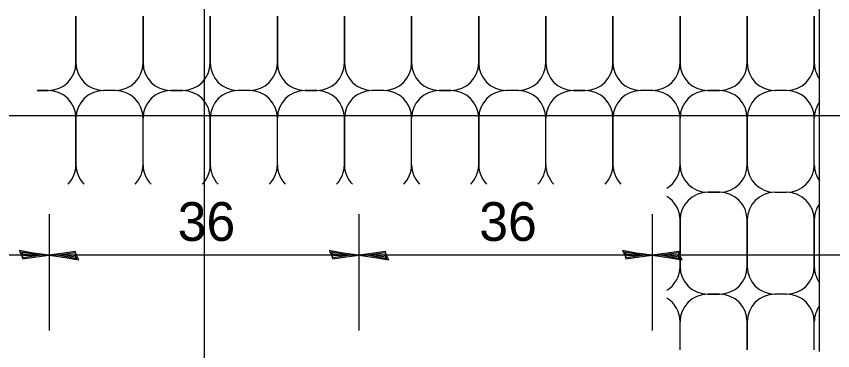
# Model space of a CAD drawing. Extents: x 0 to 2.83, y -0.08 to 1.83.
# Drawn here: x 0.8581 to 1.104, y 0.9955 to 1.0962 of the extents above; entities that cross this region are included whole.
import ezdxf

# ---------------------------------------------------------------- set-up
doc = ezdxf.new("R2010")
doc.units = 0
doc.layers.add('RD_Pr_Roadway_Dimensions', color=7, linetype='Continuous')
doc.layers.add('SH_General_Details', color=7, linetype='Continuous')

msp = doc.modelspace()

# ---------------------------------------------------------------- linework, layer by layer
at = {"layer": 'RD_Pr_Roadway_Dimensions'}
for p, q in [((1.229067802534808, 1.0662255887190497), (0.5974778025416627, 1.0662255887190497)), ((0.8679528025453881, 1.036587255398432), (0.8679528025453881, 1.0015372553865112)), ((0.9612861358789697, 1.036587255398432), (0.9612861358789697, 1.0015372553865112)), ((1.049617802546729, 1.036587255398432), (1.049617802546729, 1.0015372553865112)), ((0.8679528025453881, 1.0242222553888953), (0.7796194692118064, 1.0242222553888953)), ((0.9612861358789697, 1.0242222553888953), (0.8679528025453881, 1.0242222553888953)), ((1.0496194692118064, 1.0242222553888953), (0.9612861358789697, 1.0242222553888953)), ((1.229067802534808, 1.0242222553888953), (1.0496194692118064, 1.0242222553888953))]:
    msp.add_line(p, q, dxfattribs=at)
for points in [[(0.8596878025395766, 1.0243455887238182), (0.8599661358861223, 1.023102255384127), (0.8634594692056968, 1.0236372553902364), (0.8679528025453881, 1.0242222553888953), (0.8631544692186609, 1.0248872553902364), (0.8589528025453881, 1.0256322553950048), (0.8596878025395766, 1.0243455887238182), (0.8600578025443449, 1.0235239220658934), (0.8649344692094222, 1.0242322553994752), (0.8596044692067399, 1.0251739220621683), (0.8603911358779266, 1.0241155887248612), (0.8626294692022696, 1.024258922060082), (0.8604744692115083, 1.024587255398432)], [(0.8762178025511995, 1.0241005887190497), (0.8759394692046538, 1.025345588723818), (0.8724461358850792, 1.0248089220526315), (0.8679528025453881, 1.0242222553888953), (0.872749469207038, 1.0235589220526315), (0.876952802545388, 1.0228139220672345), (0.8762178025511995, 1.0241005887190497), (0.8758478025464311, 1.0249239220621682), (0.8709711358813539, 1.0242172553936637), (0.8763011358840361, 1.0232722554008162), (0.8755144692128495, 1.0243305887180068), (0.8732761358683899, 1.0241855887177087), (0.8754294692141905, 1.0238572553994751)], [(0.9530211358731583, 1.0243455887238182), (0.9532994692189589, 1.023102255384127), (0.9567928025392786, 1.0236372553902364), (0.9612861358789697, 1.0242222553888953), (0.9564878025514975, 1.0248872553902364), (0.9522861358789697, 1.0256322553950048), (0.9530211358731583, 1.0243455887238182), (0.9533911358779267, 1.0235239220658934), (0.9582678025430038, 1.0242322553994752), (0.9529378025395766, 1.0251739220621683), (0.9537244692115083, 1.0241155887248612), (0.9559628025358513, 1.024258922060082), (0.9538078025443449, 1.024587255398432)], [(0.9695511358840361, 1.0241005887190497), (0.9692728025382354, 1.025345588723818), (0.9657794692186609, 1.0248089220526315), (0.9612861358789697, 1.0242222553888953), (0.9660828025406196, 1.0235589220526315), (0.9702861358789697, 1.0228139220672345), (0.9695511358840361, 1.0241005887190497), (0.9691811358792677, 1.0249239220621682), (0.9643044692141906, 1.0242172553936637), (0.9696344692176178, 1.0232722554008162), (0.9688478025464311, 1.0243305887180068), (0.9666094692019715, 1.0241855887177087), (0.9687628025477723, 1.0238572553994751)], [(1.04135446920674, 1.0243455887238182), (1.0416328025525405, 1.023102255384127), (1.0451261358721151, 1.0236372553902364), (1.0496194692118064, 1.0242222553888953), (1.0448211358850792, 1.0248872553902364), (1.0406194692118063, 1.0256322553950048), (1.04135446920674, 1.0243455887238182), (1.0417244692115084, 1.0235239220658934), (1.0466011358765854, 1.0242322553994752), (1.0412711358731583, 1.0251739220621683), (1.042057802544345, 1.0241155887248612), (1.044296135869433, 1.024258922060082), (1.0421411358779267, 1.024587255398432)], [(1.0578844692176177, 1.0241005887190497), (1.0576061358718172, 1.025345588723818), (1.0541128025514974, 1.0248089220526315), (1.0496194692118064, 1.0242222553888953), (1.0544161358742012, 1.0235589220526315), (1.0586194692118063, 1.0228139220672345), (1.0578844692176177, 1.0241005887190497), (1.0575144692128493, 1.0249239220621682), (1.0526378025477723, 1.0242172553936637), (1.0579678025511994, 1.0232722554008162), (1.0571811358792678, 1.0243305887180068), (1.0549428025348082, 1.0241855887177087), (1.057096135881354, 1.0238572553994751)]]:
    msp.add_lwpolyline(points, dxfattribs=at)
at = {"layer": 'SH_General_Details'}
for p, q in [((0.9147194692162767, 0.9793655887248612), (0.9147194692162767, 1.428912255386511)), ((1.09997946920674, 0.9951789220573998), (1.09997946920674, 1.3961255887153243)), ((0.8760511358840362, 1.082192255397389), (0.8760511358840362, 1.096208922048161)), ((0.8760511358840362, 1.096208922048161), (0.8760511358840362, 1.082192255397389)), ((0.8962678025430039, 1.096208922048161), (0.8962678025430039, 1.082192255397389)), ((0.8962678025430039, 1.082192255397389), (0.8962678025430039, 1.096208922048161)), ((0.9164844692019716, 1.096208922048161), (0.9164844692019716, 1.082192255397389)), ((0.9164844692019716, 1.082192255397389), (0.9164844692019716, 1.096208922048161)), ((0.9367011358803108, 1.096208922048161), (0.9367011358803108, 1.082192255397389)), ((0.9367011358803108, 1.082192255397389), (0.9367011358803108, 1.096208922048161)), ((0.9569178025392786, 1.096208922048161), (0.9569178025392786, 1.082192255397389)), ((0.9569178025392786, 1.082192255397389), (0.9569178025392786, 1.096208922048161)), ((0.9771344692176178, 1.096208922048161), (0.9771344692176178, 1.082192255397389)), ((0.9771344692176178, 1.082192255397389), (0.9771344692176178, 1.096208922048161)), ((0.9973511358765855, 1.096208922048161), (0.9973511358765855, 1.082192255397389)), ((0.9973511358765855, 1.082192255397389), (0.9973511358765855, 1.096208922048161)), ((1.0175678025348083, 1.096208922048161), (1.0175678025348083, 1.082192255397389)), ((1.0175678025348083, 1.082192255397389), (1.0175678025348083, 1.096208922048161)), ((1.0377844692138924, 1.096208922048161), (1.0377844692138924, 1.082192255397389)), ((1.0377844692138924, 1.082192255397389), (1.0377844692138924, 1.096208922048161)), ((1.058001135872115, 1.096208922048161), (1.058001135872115, 1.082192255397389)), ((1.058001135872115, 1.082192255397389), (1.058001135872115, 1.096208922048161)), ((1.0782178025511995, 1.096208922048161), (1.0782178025511995, 1.082192255397389)), ((1.0782178025511995, 1.082192255397389), (1.0782178025511995, 1.096208922048161)), ((1.0984344692094221, 1.096208922048161), (1.0984344692094221, 1.082192255397389)), ((1.0984344692094221, 1.082192255397389), (1.0984344692094221, 1.096208922048161)), ((0.8643228025501564, 1.0738589220645525), (0.8677178025511995, 1.0738589220645525)), ((0.8677178025511995, 1.0738589220645525), (0.8643228025501564, 1.0738589220645525)), ((0.8879344692094222, 1.0738589220645525), (0.8843844692176178, 1.0738589220645525)), ((0.8879344692094222, 1.0738589220645525), (0.8843844692176178, 1.0738589220645525)), ((0.9081511358683899, 1.0738589220645525), (0.9046011358765855, 1.0738589220645525)), ((0.9046011358765855, 1.0738589220645525), (0.9081511358683899, 1.0738589220645525)), ((0.9283678025467291, 1.0738589220645525), (0.9248178025348082, 1.0738589220645525)), ((0.9283678025467291, 1.0738589220645525), (0.9248178025348082, 1.0738589220645525)), ((0.9485844692056968, 1.0738589220645525), (0.9450344692138926, 1.0738589220645525)), ((0.9450344692138926, 1.0738589220645525), (0.9485844692056968, 1.0738589220645525)), ((0.9688011358840362, 1.0738589220645525), (0.9652511358721152, 1.0738589220645525)), ((0.9688011358840362, 1.0738589220645525), (0.9652511358721152, 1.0738589220645525)), ((0.9890178025430039, 1.0738589220645525), (0.9854678025511995, 1.0738589220645525)), ((0.9854678025511995, 1.0738589220645525), (0.9890178025430039, 1.0738589220645525)), ((1.0092344692019715, 1.0738589220645525), (1.0056844692094222, 1.0738589220645525)), ((1.0092344692019715, 1.0738589220645525), (1.0056844692094222, 1.0738589220645525)), ((1.029451135880311, 1.0738589220645525), (1.0259011358683898, 1.0738589220645525)), ((1.0259011358683898, 1.0738589220645525), (1.029451135880311, 1.0738589220645525)), ((1.0496678025392785, 1.0738589220645525), (1.046117802546729, 1.0738589220645525)), ((1.0496678025392785, 1.0738589220645525), (1.046117802546729, 1.0738589220645525)), ((1.0698844692176177, 1.0738589220645525), (1.0663344692056969, 1.0738589220645525)), ((1.0663344692056969, 1.0738589220645525), (1.0698844692176177, 1.0738589220645525)), ((1.0901011358765855, 1.0738589220645525), (1.086551135884036, 1.0738589220645525)), ((1.0901011358765855, 1.0738589220645525), (1.086551135884036, 1.0738589220645525)), ((0.8760511358840362, 1.051508922060082), (0.8760511358840362, 1.0655255887309707)), ((0.8760511358840362, 1.0655255887309707), (0.8760511358840362, 1.051508922060082)), ((0.8760511358840362, 1.0655255887309707), (0.8760511358840362, 1.051508922060082)), ((0.8962678025430039, 1.051508922060082), (0.8962678025430039, 1.0655255887309707)), ((0.8962678025430039, 1.051508922060082), (0.8962678025430039, 1.0655255887309707)), ((0.8962678025430039, 1.051508922060082), (0.8962678025430039, 1.0655255887309707)), ((0.9164844692019716, 1.051508922060082), (0.9164844692019716, 1.0655255887309707)), ((0.9164844692019716, 1.0655255887309707), (0.9164844692019716, 1.051508922060082)), ((0.9164844692019716, 1.0655255887309707), (0.9164844692019716, 1.051508922060082)), ((0.9367011358803108, 1.051508922060082), (0.9367011358803108, 1.0655255887309707)), ((0.9367011358803108, 1.051508922060082), (0.9367011358803108, 1.0655255887309707)), ((0.9367011358803108, 1.051508922060082), (0.9367011358803108, 1.0655255887309707)), ((0.9569178025392786, 1.051508922060082), (0.9569178025392786, 1.0655255887309707)), ((0.9569178025392786, 1.0655255887309707), (0.9569178025392786, 1.051508922060082)), ((0.9569178025392786, 1.0655255887309707), (0.9569178025392786, 1.051508922060082)), ((0.9771344692176178, 1.051508922060082), (0.9771344692176178, 1.0655255887309707)), ((0.9771344692176178, 1.051508922060082), (0.9771344692176178, 1.0655255887309707)), ((0.9771344692176178, 1.051508922060082), (0.9771344692176178, 1.0655255887309707)), ((0.9973511358765855, 1.051508922060082), (0.9973511358765855, 1.0655255887309707)), ((0.9973511358765855, 1.0655255887309707), (0.9973511358765855, 1.051508922060082)), ((0.9973511358765855, 1.0655255887309707), (0.9973511358765855, 1.051508922060082)), ((1.0175678025348083, 1.051508922060082), (1.0175678025348083, 1.0655255887309707)), ((1.0175678025348083, 1.051508922060082), (1.0175678025348083, 1.0655255887309707)), ((1.0175678025348083, 1.051508922060082), (1.0175678025348083, 1.0655255887309707)), ((1.0377844692138924, 1.051508922060082), (1.0377844692138924, 1.0655255887309707)), ((1.0377844692138924, 1.0655255887309707), (1.0377844692138924, 1.051508922060082)), ((1.0377844692138924, 1.0655255887309707), (1.0377844692138924, 1.051508922060082)), ((1.058001135872115, 1.051508922060082), (1.058001135872115, 1.0655255887309707)), ((1.058001135872115, 1.051508922060082), (1.058001135872115, 1.0655255887309707)), ((1.058001135872115, 1.051508922060082), (1.058001135872115, 1.0655255887309707)), ((1.0782178025511995, 1.051508922060082), (1.0782178025511995, 1.0655255887309707)), ((1.0782178025511995, 1.0655255887309707), (1.0782178025511995, 1.051508922060082)), ((1.0782178025511995, 1.0655255887309707), (1.0782178025511995, 1.051508922060082)), ((1.0984344692094221, 1.051508922060082), (1.0984344692094221, 1.0655255887309707)), ((1.0984344692094221, 1.051508922060082), (1.0984344692094221, 1.0655255887309707)), ((1.0984344692094221, 1.051508922060082), (1.0984344692094221, 1.0655255887309707)), ((1.0663344692056969, 1.0431755887272454), (1.0698844692176177, 1.0431755887272454)), ((1.0663344692056969, 1.0431755887272454), (1.0698844692176177, 1.0431755887272454)), ((1.0698844692176177, 1.0431755887272454), (1.0663344692056969, 1.0431755887272454)), ((1.086551135884036, 1.0431755887272454), (1.0901011358765855, 1.0431755887272454)), ((1.086551135884036, 1.0431755887272454), (1.0901011358765855, 1.0431755887272454)), ((1.058001135872115, 1.020825588722775), (1.058001135872115, 1.0348422553936638)), ((1.058001135872115, 1.0348422553936638), (1.058001135872115, 1.020825588722775)), ((1.0782178025511995, 1.0348422553936638), (1.0782178025511995, 1.020825588722775)), ((1.0782178025511995, 1.020825588722775), (1.0782178025511995, 1.0348422553936638)), ((1.0984344692094221, 1.0348422553936638), (1.0984344692094221, 1.020825588722775)), ((1.0984344692094221, 1.020825588722775), (1.0984344692094221, 1.0348422553936638)), ((1.0698844692176177, 1.0124922553899385), (1.0663344692056969, 1.0124922553899385)), ((1.0663344692056969, 1.0124922553899385), (1.0698844692176177, 1.0124922553899385)), ((1.0901011358765855, 1.0124922553899385), (1.086551135884036, 1.0124922553899385)), ((1.0901011358765855, 1.0124922553899385), (1.086551135884036, 1.0124922553899385)), ((1.058001135872115, 0.9957472553851701), (1.058001135872115, 1.0041589220563567)), ((1.058001135872115, 0.9957472553851701), (1.058001135872115, 1.0041589220563567)), ((1.058001135872115, 0.9957472553851701), (1.058001135872115, 1.0041589220563567)), ((1.0782178025511995, 0.9957472553851701), (1.0782178025511995, 1.0041589220563567)), ((1.0782178025511995, 1.0041589220563567), (1.0782178025511995, 0.9957472553851701)), ((1.0782178025511995, 1.0041589220563567), (1.0782178025511995, 0.9957472553851701)), ((1.0984344692094221, 0.9957472553851701), (1.0984344692094221, 1.0041589220563567)), ((1.0984344692094221, 0.9957472553851701), (1.0984344692094221, 1.0041589220563567)), ((1.0984344692094221, 0.9957472553851701), (1.0984344692094221, 1.0041589220563567))]:
    msp.add_line(p, q, dxfattribs=at)
for centre, start, end in [((0.8677171328132942, 1.0821930048863089), 270, 360), ((0.8843837994797126, 1.0821930048863089), 180, 270), ((0.8879337994916334, 1.0821930048863089), 270, 360), ((0.9046004661587969, 1.0821930048863089), 180, 270), ((0.9081504661506012, 1.0821930048863089), 270, 360), ((0.9248171328170195, 1.0821930048863089), 180, 270), ((0.928367132809569, 1.0821930048863089), 270, 360), ((0.9450337994759872, 1.0821930048863089), 180, 270), ((0.9485837994879082, 1.0821930048863089), 270, 360), ((0.9652504661543265, 1.0821930048863089), 180, 270), ((0.9688004661468759, 1.0821930048863089), 270, 360), ((0.9854671328132942, 1.0821930048863089), 180, 270), ((0.9890171328252152, 1.0821930048863089), 270, 360), ((1.0056837994916334, 1.0821930048863089), 180, 270), ((1.009233799484183, 1.0821930048863089), 270, 360), ((1.0259004661506013, 1.0821930048863089), 180, 270), ((1.0294504661424055, 1.0821930048863089), 270, 360), ((1.0461171328095689, 1.0821930048863089), 180, 270), ((1.04966713282149, 1.0821930048863089), 270, 360), ((1.066333799487908, 1.0821930048863089), 180, 270), ((1.0698837994797126, 1.0821930048863089), 270, 360), ((1.086550466146876, 1.0821930048863089), 180, 270), ((1.0901004661587967, 1.0821930048863089), 270, 360), ((1.106767132825215, 1.0821930048863089), 180, 215.45218888888888), ((0.8677171328132942, 1.0655263382198907), 0, 90), ((0.8843837994797126, 1.0655263382198907), 90, 180), ((0.8879337994916334, 1.0655263382198907), 0, 90), ((0.9046004661587969, 1.0655263382198907), 90, 180), ((0.9081504661506012, 1.0655263382198907), 0, 90), ((0.9248171328170195, 1.0655263382198907), 90, 180), ((0.928367132809569, 1.0655263382198907), 0, 90), ((0.9450337994759872, 1.0655263382198907), 90, 180), ((0.9485837994879082, 1.0655263382198907), 0, 90), ((0.9652504661543265, 1.0655263382198907), 90, 180), ((0.9688004661468759, 1.0655263382198907), 0, 90), ((0.9854671328132942, 1.0655263382198907), 90, 180), ((0.9890171328252152, 1.0655263382198907), 0, 90), ((1.0056837994916334, 1.0655263382198907), 90, 180), ((1.009233799484183, 1.0655263382198907), 0, 90), ((1.0259004661506013, 1.0655263382198907), 90, 180), ((1.0294504661424055, 1.0655263382198907), 0, 90), ((1.0461171328095689, 1.0655263382198907), 90, 180), ((1.04966713282149, 1.0655263382198907), 0, 90), ((1.066333799487908, 1.0655263382198907), 90, 180), ((1.0698837994797126, 1.0655263382198907), 0, 90), ((1.086550466146876, 1.0655263382198907), 90, 180), ((1.0901004661587967, 1.0655263382198907), 0, 90), ((1.106767132825215, 1.0655263382198907), 144.54781111111112, 180), ((0.8677171328132942, 1.051509671549002), 315.5569472222222, 360), ((0.8843837994797126, 1.051509671549002), 180, 224.44305277777778), ((0.8879337994916334, 1.051509671549002), 315.5569472222222, 360), ((0.9046004661587969, 1.051509671549002), 180, 224.44305277777778), ((0.9081504661506012, 1.051509671549002), 315.5569472222222, 360), ((0.9248171328170195, 1.051509671549002), 180, 224.44305277777778), ((0.928367132809569, 1.051509671549002), 315.5569472222222, 360), ((0.9450337994759872, 1.051509671549002), 180, 224.44305277777778), ((0.9485837994879082, 1.051509671549002), 315.5569472222222, 360), ((0.9652504661543265, 1.051509671549002), 180, 224.44305277777778), ((0.9688004661468759, 1.051509671549002), 315.5569472222222, 360), ((0.9854671328132942, 1.051509671549002), 180, 224.44305277777778), ((0.9890171328252152, 1.051509671549002), 315.5569472222222, 360), ((1.0056837994916334, 1.051509671549002), 180, 224.44305277777778), ((1.009233799484183, 1.051509671549002), 315.5569472222222, 360), ((1.0259004661506013, 1.051509671549002), 180, 224.44305277777778), ((1.0294504661424055, 1.051509671549002), 315.5569472222222, 360), ((1.0461171328095689, 1.051509671549002), 180, 224.44305277777778), ((1.04966713282149, 1.051509671549002), 301.305425, 360), ((1.066333799487908, 1.051509671549002), 180, 270), ((1.0698837994797126, 1.051509671549002), 270, 360), ((1.086550466146876, 1.051509671549002), 180, 270), ((1.0901004661587967, 1.051509671549002), 270, 360), ((1.106767132825215, 1.051509671549002), 180, 215.45218888888888), ((1.066333799487908, 1.0348430048825836), 90, 180), ((1.0698837994797126, 1.0348430048825836), 0, 90), ((1.086550466146876, 1.0348430048825836), 90, 180), ((1.0901004661587967, 1.0348430048825836), 0, 90), ((1.04966713282149, 1.0348430048825836), 0, 58.694574999999986), ((1.106767132825215, 1.0348430048825836), 144.54781111111112, 180), ((1.04966713282149, 1.020826338211695), 301.305425, 360), ((1.066333799487908, 1.020826338211695), 180, 270), ((1.0698837994797126, 1.020826338211695), 270, 360), ((1.086550466146876, 1.020826338211695), 180, 270), ((1.0901004661587967, 1.020826338211695), 270, 360), ((1.106767132825215, 1.020826338211695), 180, 215.45218888888888), ((1.04966713282149, 1.0041596715452767), 0, 58.694574999999986), ((1.066333799487908, 1.0041596715452767), 90, 180), ((1.0698837994797126, 1.0041596715452767), 0, 90), ((1.086550466146876, 1.0041596715452767), 90, 180), ((1.0901004661587967, 1.0041596715452767), 0, 90), ((1.106767132825215, 1.0041596715452767), 144.54781111111112, 180)]:
    msp.add_arc(centre, 0.008333333333333331, start, end, dxfattribs=at)

# ---------------------------------------------------------------- texts
at = {"layer": 'RD_Pr_Roadway_Dimensions'}
for p in [(0.9066746799420752, 1.0285439220669366), (0.9975080132756569, 1.0285439220669366)]:
    msp.add_text('36', height=0.011666669999999999, dxfattribs=at).set_placement(p)

doc.saveas('drawing.dxf')
